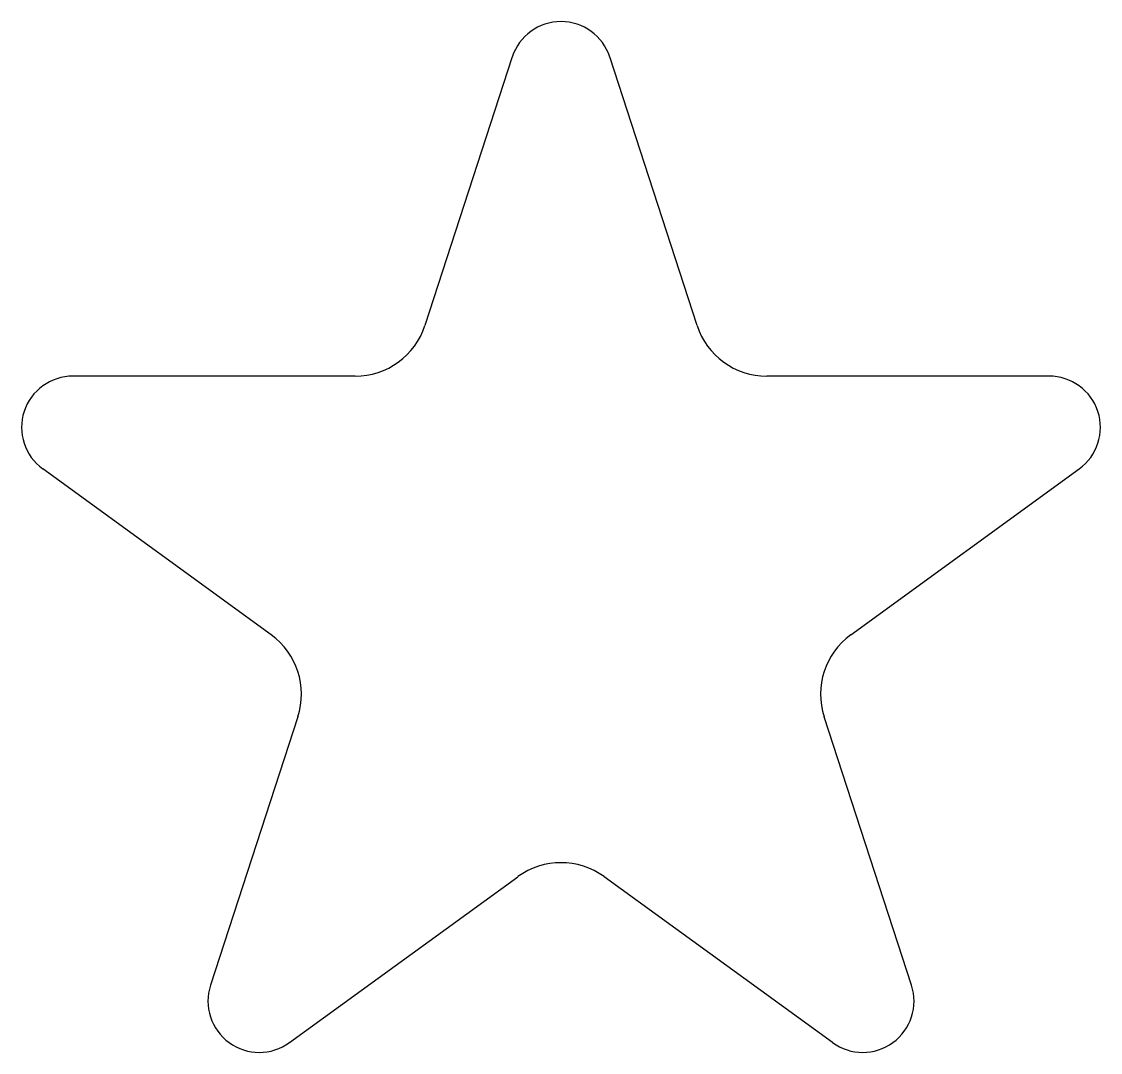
# Model space of a CAD drawing. Header units: millimetres. Extents: x -7.4 to 7.4, y -6.4 to 7.7.
import ezdxf

# ---------------------------------------------------------------- set-up
doc = ezdxf.new("R2010")
doc.units = ezdxf.units.MM

msp = doc.modelspace()

# ---------------------------------------------------------------- linework, layer by layer
at = {"color": 7, "linetype": 'Continuous'}
for p, q in [((-0.666, 7.222), (-1.857, 3.556)), ((1.857, 3.556), (0.666, 7.222)), ((-2.808, 2.865), (-6.662, 2.865)), ((6.662, 2.865), (2.808, 2.865)), ((-3.955, -0.667), (-7.074, 1.598)), ((3.955, -0.667), (7.074, 1.598)), ((-3.592, -1.785), (-4.783, -5.451)), ((4.783, -5.451), (3.592, -1.785)), ((-3.706, -6.234), (-0.588, -3.968)), ((3.706, -6.234), (0.588, -3.968))]:
    msp.add_line(p, q, dxfattribs=at)
for centre, radius, start, end in [((0, 7.005), 0.7, 18, 162), ((-2.808, 3.865), 1, 270, 342), ((2.808, 3.865), 1, 198, 270), ((-6.662, 2.165), 0.7, 90, 234), ((6.662, 2.165), 0.7, 306, 90), ((-4.543, -1.476), 1, 342, 54), ((4.543, -1.476), 1, 126, 198), ((0, -4.777), 1, 54, 126), ((-4.118, -5.667), 0.7, 162, 306), ((4.118, -5.667), 0.7, 234, 18)]:
    msp.add_arc(centre, radius, start, end, dxfattribs=at)

doc.saveas('drawing.dxf')
